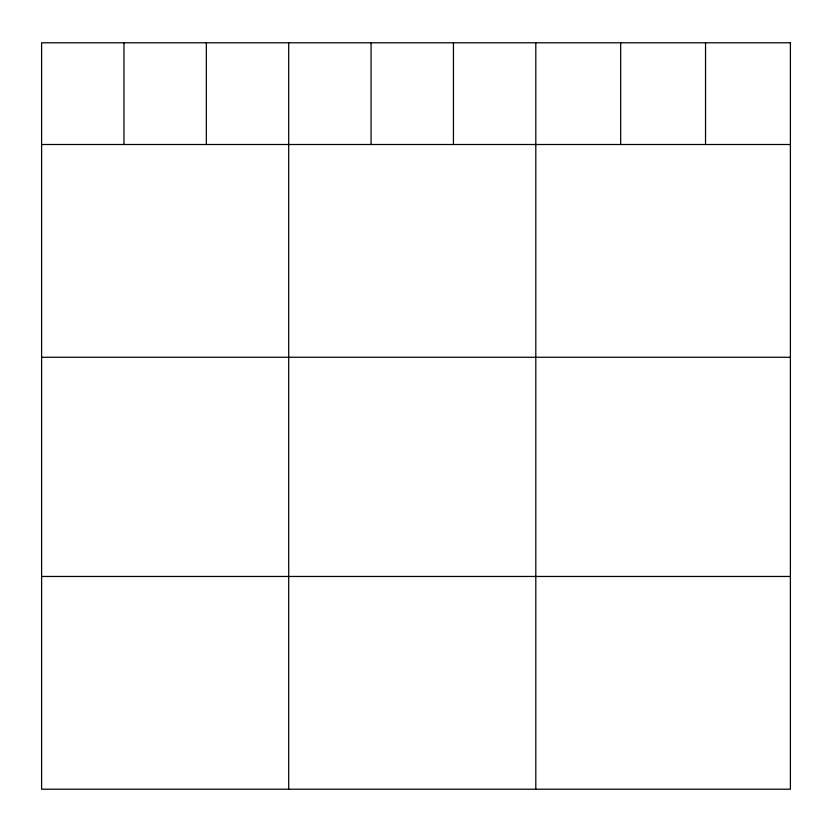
<?xml version="1.0" encoding="UTF-8"?>
<svg xmlns="http://www.w3.org/2000/svg" width="832" height="832" viewBox="0 0 832 832"><rect width="100%" height="100%" fill="white"/><g stroke="black" fill="none" stroke-linecap="round" stroke-linejoin="round"><path stroke-width="1.25" d="M41.6 144.508L790.4 144.508M41.6 357.261L790.4 357.261M41.6 576.462L790.4 576.462M705.536 42.786L705.536 144.508M620.672 42.786L620.672 144.508M535.808 42.786L535.808 789.214M453.44 42.786L453.44 144.508M371.072 42.786L371.072 144.508M288.704 42.786L288.704 789.214M206.336 42.786L206.336 144.508M123.968 42.786L123.968 144.508M790.4 42.786L41.6 42.786L41.6 789.214L790.4 789.214L790.4 42.786"/></g></svg>
